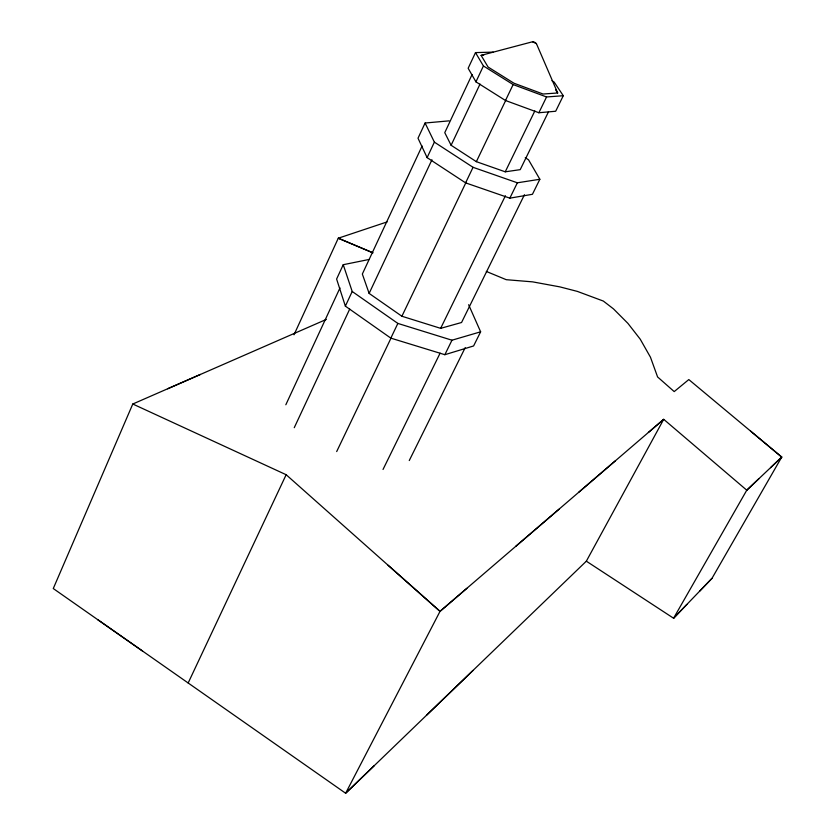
<?xml version="1.0" encoding="UTF-8"?>
<svg xmlns="http://www.w3.org/2000/svg" width="835" height="835" viewBox="0 0 835 835"><rect width="100%" height="100%" fill="white"/><g stroke="black" fill="none" stroke-linecap="round" stroke-linejoin="round"><path stroke-width="1.25" d="M326.36 319.398L132.786 404.015L53.273 588.539L345.638 793.25L374.257 765.664M294.024 334.772L338.279 238.215L387.116 221.912M369.07 259.466L343.237 264.705L336.609 279.047L345.366 306.132L390.822 338.133L444.857 354.698L473.602 345.951L480.626 331.819L468.633 304.723M285.831 404.766L339.981 287.929M449.126 120.856L425.088 123.016L418.011 138.224L427.113 157.627L465.606 182.865L509.841 198.156L532.438 194.294L539.859 179.274L528.524 159.788L525.246 157.69M345.366 306.132L352.203 291.488L343.237 264.705M422.103 146L362.338 274.037L369.133 293.409L401.896 316.246L440.65 328.343L461.557 322.508L524.453 194.712M294.254 427.687L349.719 309.065M493.141 52.125L475.491 52.605L468.153 68.272L475.94 81.851L505.499 100.503L538.878 112.746L555.682 111.243L563.281 95.722L554.179 82.112L551.966 80.734M427.113 157.627L434.377 142.138L425.088 123.016M369.133 293.409L431.945 159.767M472.099 74.503L444.763 132.661L451.109 145.269L476.357 161.666L505.248 171.812L520.215 169.651L548.418 111.963M188.167 682.988L286.155 474.718L132.786 404.015M475.94 81.851L483.423 65.965L475.491 52.605M451.109 145.269L480.031 84.053M390.822 338.133L397.867 323.427L352.203 291.488M336.682 451.568L391.02 338.112M465.606 182.865L473.048 167.313L434.377 142.138M401.896 316.246L466.128 182.166M505.499 100.503L513.128 84.565L483.423 65.965M476.357 161.666L505.78 100.263M505.248 171.812L534.828 110.951M538.878 112.746L546.56 96.964L563.281 95.722M440.65 328.343L505.405 195.755M509.841 198.156L517.356 182.802L539.859 179.274M383.025 469.458L440.097 353.184M444.857 354.698L451.975 340.21L480.626 331.819M409.265 460.544L465.21 347.631M648.409 432.446L663.7 419.316L440.024 611.366L345.638 793.25L586.337 561.183L663.7 419.316L746.772 490.197L673.584 618.234L586.337 561.183M699.688 591.138L711.973 578.363L781.727 457.079L750.529 431.048M686.892 604.415L673.584 618.234L711.973 578.363M426.487 715.292L473.027 670.432M486.314 271.438L506.25 279.694L532.646 281.865L559.847 286.875L577.34 291.394L603.329 301.059L613.485 308.887L627.91 323.364L640.226 339.177L650.455 357.203L657.583 376.94L674.2 391.594L688.812 379.57L781.727 457.079L746.772 490.197L758.9 478.695M770.548 467.683L781.727 457.079M388.077 565.243L440.024 611.366L466.859 588.331M515.686 546.393L558.98 509.235M578.832 492.18L615.447 460.753M167.637 388.776L200.442 374.435M481.096 55.36L532.563 41.76L534.744 42.303L536.425 43.66L557.697 92.977L543.053 94.021L513.953 83.218L488.078 67.03L481.096 55.36L483.653 55.277M536.425 43.66L532.563 41.76M397.867 323.427L451.975 340.21M473.048 167.313L517.356 182.802M513.128 84.565L546.56 96.964M372.953 252.838L338.279 238.215L372.671 252.723M97.611 619.58L142.576 651.07M286.155 474.718L440.024 611.366M555.546 89.742L557.697 92.977"/></g></svg>
